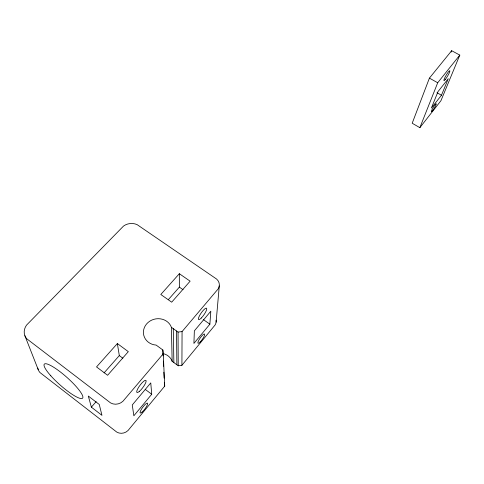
<?xml version="1.0" encoding="UTF-8"?>
<svg xmlns="http://www.w3.org/2000/svg" width="484" height="484" viewBox="0 0 484 484"><rect width="100%" height="100%" fill="white"/><g stroke="black" fill="none" stroke-linecap="round" stroke-linejoin="round"><path stroke-width="0.73" d="M181.911 365.293L182.069 331.582L218.133 288.936A8.996 8.046 2 0 0 216.59 279.05L137.208 224.691A11.918 10.103 -6.5 0 0 123.535 226.058L26.529 325.127A13.407 11.519 -23.4 0 0 26.753 338.764L110.582 402.912A10.128 9.335 -28.1 0 0 122.954 401.236L163.259 353.78L162.836 349.962L156.126 345.08L153.833 344.759A14.429 13.189 -10.8 0 1 146.622 323.923A14.429 13.189 -10.8 0 1 170.519 325.381L171.397 327.311L172.141 361.324L178.227 365.771L181.911 365.293L215.035 325.054A8.264 7.593 0.5 0 0 216.094 320.166M209.874 324.177L210.818 311.212L194.356 330.856L193.915 343.41L209.874 324.177L203.219 319.488M216.1 322.193L219.288 285.899M429.411 78.13L412.193 123.238L419.858 127.667L440.936 100.708L459.8 55.115L451.675 50.699L429.411 78.13L437.705 82.752L459.8 55.115M419.858 127.667L437.705 82.752M451.124 52.09L451.675 50.699M441.469 95.239L448.275 78.686L438.014 91.609L431.383 108.047L441.469 95.239L436.991 92.722M163.259 353.78L164.711 386.141L128.042 430.506A9.275 8.639 -35.1 0 1 116.777 432.097L39.984 372.559A12.275 10.757 -27.1 0 1 37.782 368.106M151.722 394.26L133.856 415.786L132.265 404.963L150.76 382.892L151.722 394.26L145.242 389.402M91.367 407.147L88.318 396.045L99.256 404.467L101.955 415.339L91.367 407.147L96.147 401.641M168.378 299.59L179.364 287.127L179.34 273.708L190.121 281.174L171.699 302.179L160.809 294.49L179.34 273.708M104.096 372.855L119.312 355.589L117.364 343.555L96.534 366.92L107.605 375.275L128.32 351.656L117.364 343.555M171.397 327.311L178.045 332.072L182.069 331.582M179.364 287.127L183.055 289.704M119.312 355.589L122.857 358.221M172.141 361.324L171.336 359.521A13.225 12.342 -15.6 0 0 162.872 353.55M24.878 335.721L38.248 369.716M164.324 382.578L164.711 386.141M162.836 349.962L163.102 355.891M163.344 361.082L163.58 366.267M163.846 372.196L164.118 378.131M173.284 328.66L173.865 362.583M176.551 331.008L176.866 364.773M178.045 332.072L178.227 365.771M139.295 391.447A7.538 1.815 -53.4 0 0 146.144 380.829A7.538 1.815 -53.4 0 0 138.854 386.934A7.538 1.815 -53.4 0 0 139.295 391.447M201.29 318.03A6.945 1.658 -55.1 0 0 206.656 308.332A6.945 1.658 -55.1 0 0 199.729 315.29A6.945 1.658 -55.1 0 0 201.29 318.03M50.802 375.784A25.628 5.106 41.6 0 0 82.589 398.175A25.628 5.106 41.6 0 0 56.955 369.431A25.628 5.106 41.6 0 0 50.802 375.784M200.243 341.916A5.681 1.264 -55 0 0 204.605 334.075A5.681 1.264 -55 0 0 198.948 339.968A5.681 1.264 -55 0 0 200.243 341.916M142.121 412.078A6.153 1.379 -53.4 0 0 147.687 403.456A6.153 1.379 -53.4 0 0 141.782 408.647A6.153 1.379 -53.4 0 0 142.121 412.078M445.328 79.418A5.735 0.829 -59.4 0 0 449.878 70.985A5.735 0.829 -59.4 0 0 445.401 76.575A5.735 0.829 -59.4 0 0 445.328 79.418M432.617 110.654A4.683 0.653 -59 0 0 436.296 103.854A4.683 0.653 -59 0 0 432.551 108.622A4.683 0.653 -59 0 0 432.617 110.654"/></g></svg>
